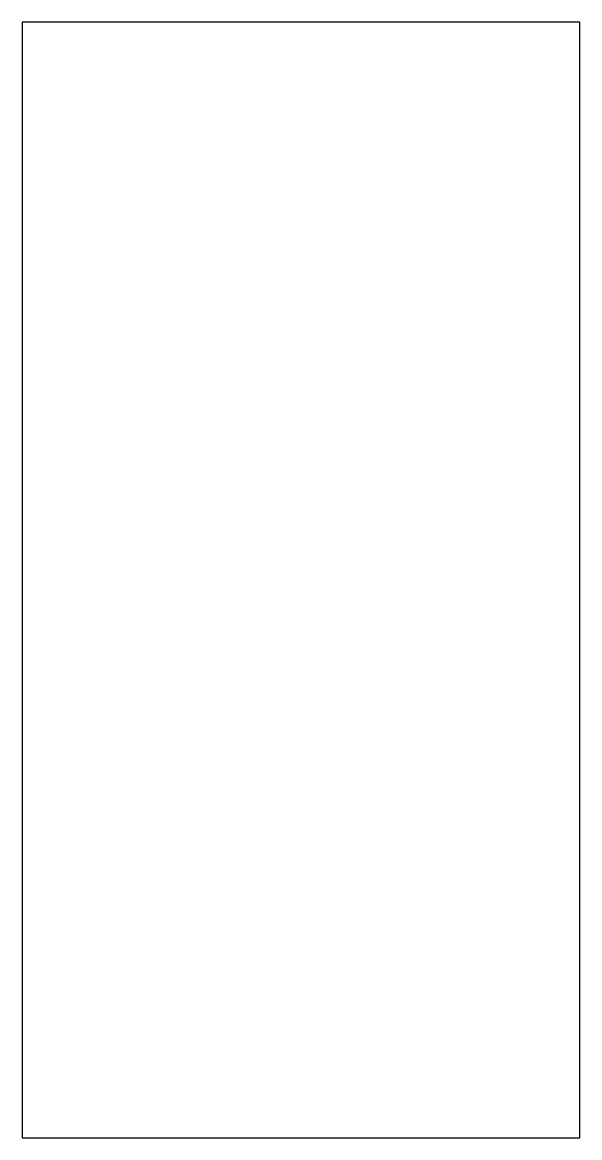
# Model space of a CAD drawing. Header units: inches. Extents: x 0 to 1, y 0 to 2.
import ezdxf

# ---------------------------------------------------------------- set-up
doc = ezdxf.new("R2010")
doc.units = ezdxf.units.IN

msp = doc.modelspace()

# ---------------------------------------------------------------- linework, layer by layer
at = {"layer": 'Inch'}
msp.add_lwpolyline([(0, 0), (1, 0), (1, 2), (0, 2)], close=True, dxfattribs=at)

doc.saveas('drawing.dxf')
